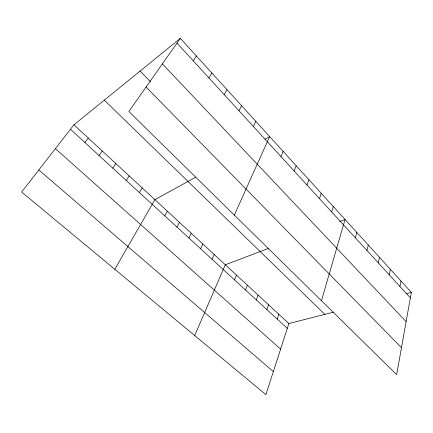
<?xml version="1.0" encoding="UTF-8"?>
<svg xmlns="http://www.w3.org/2000/svg" width="433" height="433" viewBox="0 0 433 433"><rect width="100%" height="100%" fill="white"/><g stroke="black" fill="none" stroke-linecap="round" stroke-linejoin="round"><path stroke-width="0.65" d="M411.35 292.383L396.666 374.615L128.877 111.492L180.345 38.348L411.35 292.383L406.143 293.709M399.93 286.467L400.996 280.995M389.218 274.776L390.377 269.315M378.231 262.782L379.481 257.337M366.957 250.474L368.304 245.046M355.379 237.836L356.835 232.434M321.448 300.708L345.058 219.477L339.499 221.582M331.646 211.921L333.318 206.573M333.713 312.128L288.86 323.538L265.911 394.652L21.65 192.025L73.946 124.807L180.345 38.348M319.478 198.633L321.27 193.318M277.196 319.072L278.825 314.261M266.869 309.59L268.579 304.783M306.975 184.988L308.891 179.706M256.314 299.901L258.111 295.106M294.131 170.965L296.172 165.725M245.533 290.002L247.411 285.212M234.507 279.88L236.478 275.101M280.925 156.551L283.101 151.35M194.693 335.57L225.301 264.763L268.812 248.309M234.329 215.109L269.667 136.574L265.056 139.107M212.051 259.264L214.205 254.507M200.62 248.769L202.871 244.028M253.375 126.468L255.843 121.37M188.923 238.031L191.278 233.306M238.994 110.772L241.619 105.728M176.967 227.054L179.424 222.346M164.729 215.818L167.3 211.131M224.186 94.605L226.979 89.626M114.805 269.299L154.89 199.656L195.646 177.259M139.388 192.555L142.192 187.917M208.933 77.951L211.899 73.047M126.263 180.501L129.191 175.895M193.215 60.788L196.36 55.96M112.824 168.161L115.876 163.582M99.049 155.517L102.237 150.971M84.933 142.56L88.267 138.051M38.824 169.953L273.342 371.611M55.386 148.665L280.606 349.101M70.465 129.278L287.301 328.355M73.946 124.807L288.86 323.538M104.288 100.147L324.864 314.38M146.073 87.055L401.478 347.683M140.113 71.039L150.413 81.642M162.386 63.873L406.127 321.638M177.005 43.094L410.37 297.866"/></g></svg>
